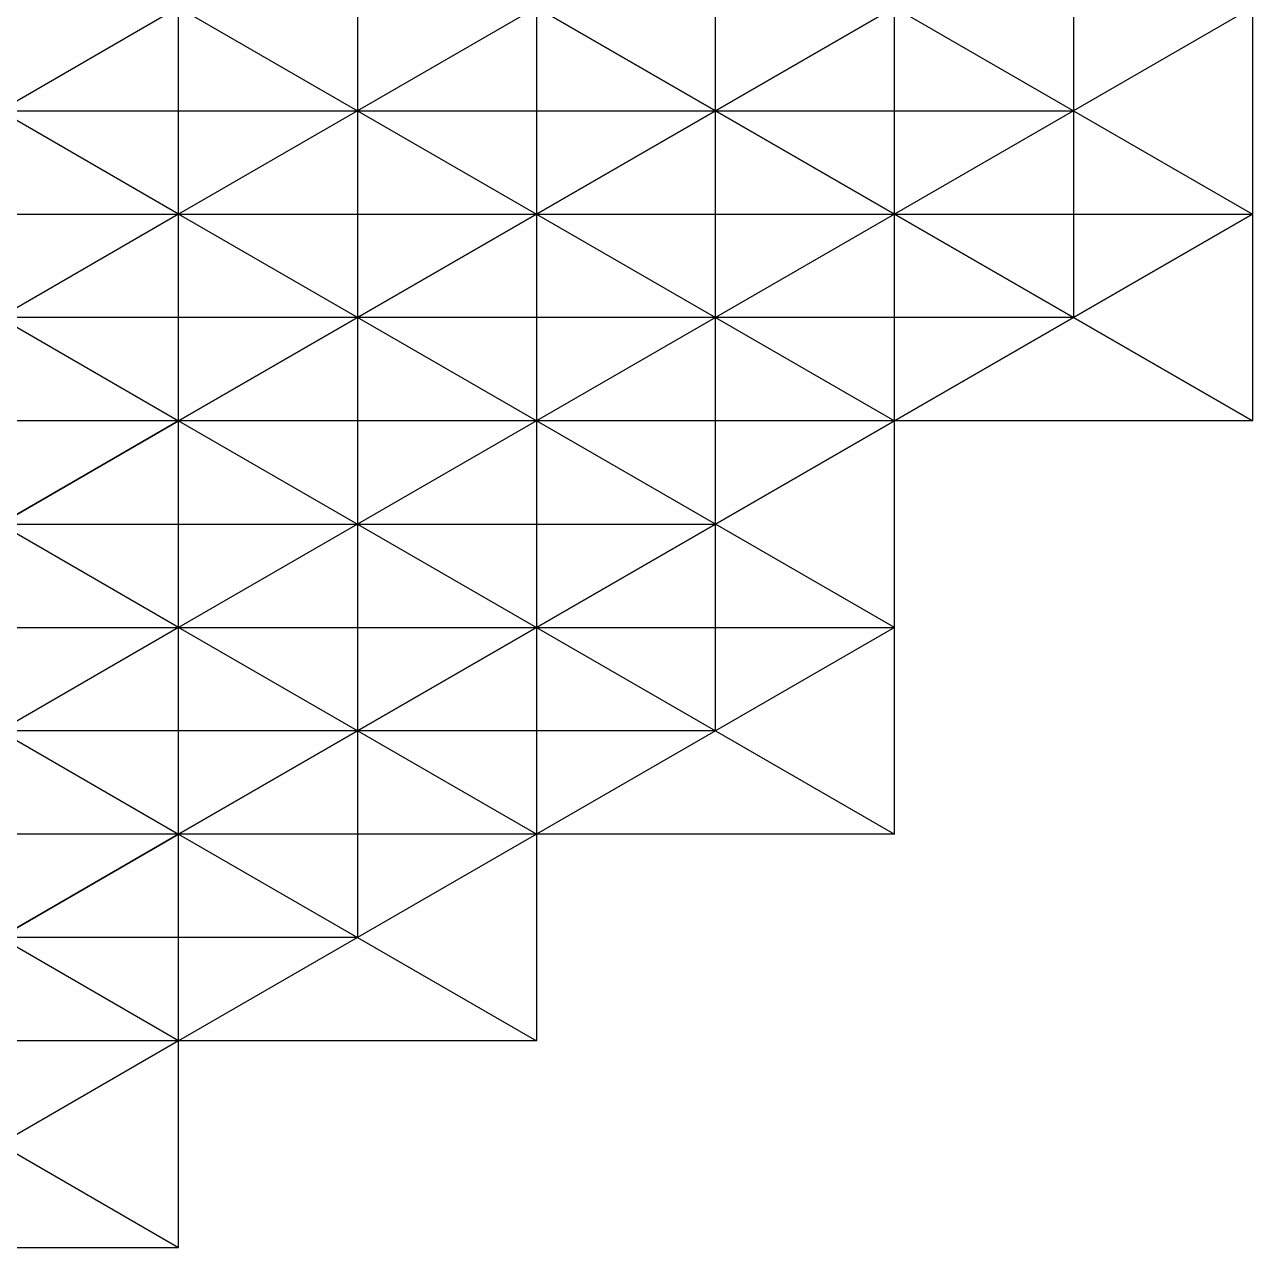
# Model space of a CAD drawing. Header units: millimetres. Extents: x 1123.9 to 1169.6, y 955.4 to 1004.6.
# Drawn here: x 1159.4 to 1166.53, y 958.96 to 966.06 of the extents above; entities that cross this region are included whole.
import ezdxf

# ---------------------------------------------------------------- set-up
doc = ezdxf.new("R2010")
doc.units = ezdxf.units.MM
for name, color, linetype in [('diagonals1', 3, 'Continuous'), ('diagonals2', 2, 'Continuous'), ('Layer1', 7, 'Continuous'), ('Layer2', 4, 'Continuous'), ('Layer3', 6, 'Continuous')]:
    doc.layers.add(name, color=color, linetype=linetype)

msp = doc.modelspace()

# ---------------------------------------------------------------- linework, layer by layer
at = {"layer": 'diagonals1'}
for p, q in [((1160.2918, 966.1558, 142.5162), (1159.2525, 965.5558, 143.8165)), ((1160.2918, 966.1558, 142.5162), (1161.3311, 965.5558, 144.0027)), ((1162.3703, 966.1558, 142.7023), (1161.3311, 965.5558, 144.0027)), ((1163.4096, 965.5558, 144.2179), (1162.3703, 966.1558, 142.7023)), ((1164.4488, 966.1558, 142.9173), (1163.4096, 965.5558, 144.2179)), ((1164.4488, 966.1558, 142.9173), (1165.4881, 965.5558, 144.4621)), ((1166.5274, 966.1558, 143.1614), (1165.4881, 965.5558, 144.4621)), ((1160.2918, 964.9557, 142.6259), (1159.2525, 965.5558, 143.8165)), ((1161.3311, 965.5558, 144.0027), (1160.2918, 964.9557, 142.6259)), ((1161.3311, 965.5558, 144.0027), (1162.3703, 964.9557, 142.8122)), ((1163.4096, 965.5558, 144.2179), (1162.3703, 964.9557, 142.8122)), ((1164.4488, 964.9557, 143.0274), (1163.4096, 965.5558, 144.2179)), ((1165.4881, 965.5558, 144.4621), (1164.4488, 964.9557, 143.0274)), ((1165.4881, 965.5558, 144.4621), (1166.5274, 964.9557, 143.2716)), ((1160.2918, 964.9557, 142.6259), (1159.2525, 964.3557, 143.9358)), ((1161.3311, 964.3557, 144.1222), (1160.2918, 964.9557, 142.6259)), ((1162.3703, 964.9557, 142.8122), (1161.3311, 964.3557, 144.1222)), ((1162.3703, 964.9557, 142.8122), (1163.4096, 964.3557, 144.3376)), ((1164.4488, 964.9557, 143.0274), (1163.4096, 964.3557, 144.3376)), ((1165.4881, 964.3557, 144.582), (1164.4488, 964.9557, 143.0274)), ((1166.5274, 964.9557, 143.2716), (1165.4881, 964.3557, 144.582)), ((1159.2525, 964.3557, 143.9358), (1160.2918, 963.7557, 142.7453)), ((1161.3311, 964.3557, 144.1222), (1160.2918, 963.7557, 142.7453)), ((1162.3703, 963.7557, 142.9317), (1161.3311, 964.3557, 144.1222)), ((1163.4096, 964.3557, 144.3376), (1162.3703, 963.7557, 142.9317)), ((1163.4096, 964.3557, 144.3376), (1164.4488, 963.7557, 143.147)), ((1165.4881, 964.3557, 144.582), (1164.4488, 963.7557, 143.147)), ((1166.5274, 963.7557, 143.3915), (1165.4881, 964.3557, 144.582)), ((1160.2918, 963.7557, 142.7453), (1159.2525, 963.1557, 144.0648)), ((1160.2918, 963.7557, 142.7453), (1161.3311, 963.1557, 144.2514)), ((1162.3703, 963.7557, 142.9317), (1161.3311, 963.1557, 144.2514)), ((1163.4096, 963.1557, 144.4669), (1162.3703, 963.7557, 142.9317)), ((1164.4488, 963.7557, 143.147), (1163.4096, 963.1557, 144.4669)), ((1160.2918, 962.5557, 142.8743), (1159.2525, 963.1557, 144.0648)), ((1161.3311, 963.1557, 144.2514), (1160.2918, 962.5557, 142.8743)), ((1161.3311, 963.1557, 144.2514), (1162.3703, 962.5557, 143.0609)), ((1163.4096, 963.1557, 144.4669), (1162.3703, 962.5557, 143.0609)), ((1164.4488, 962.5557, 143.2764), (1163.4096, 963.1557, 144.4669)), ((1160.2918, 962.5557, 142.8743), (1159.2525, 961.9557, 144.2035)), ((1161.3311, 961.9557, 144.3903), (1160.2918, 962.5557, 142.8743)), ((1162.3703, 962.5557, 143.0609), (1161.3311, 961.9557, 144.3903)), ((1162.3703, 962.5557, 143.0609), (1163.4096, 961.9557, 144.606)), ((1164.4488, 962.5557, 143.2764), (1163.4096, 961.9557, 144.606)), ((1159.2525, 961.9557, 144.2035), (1160.2918, 961.3556, 143.013)), ((1161.3311, 961.9557, 144.3903), (1160.2918, 961.3556, 143.013)), ((1162.3703, 961.3556, 143.1997), (1161.3311, 961.9557, 144.3903)), ((1163.4096, 961.9557, 144.606), (1162.3703, 961.3556, 143.1997)), ((1163.4096, 961.9557, 144.606), (1164.4488, 961.3556, 143.4155)), ((1160.2918, 961.3556, 143.013), (1159.2525, 960.7556, 144.3519)), ((1160.2918, 961.3556, 143.013), (1161.3311, 960.7556, 144.5388)), ((1162.3703, 961.3556, 143.1997), (1161.3311, 960.7556, 144.5388)), ((1160.2918, 960.1556, 143.1614), (1159.2525, 960.7556, 144.3519)), ((1161.3311, 960.7556, 144.5388), (1160.2918, 960.1556, 143.1614)), ((1161.3311, 960.7556, 144.5388), (1162.3703, 960.1556, 143.3483)), ((1160.2918, 960.1556, 143.1614), (1159.2525, 959.5556, 144.5101)), ((1159.2525, 959.5556, 144.5101), (1160.2918, 958.9556, 143.3195))]:
    msp.add_line(p, q, dxfattribs=at)
at = {"layer": 'diagonals2'}
for p, q in [((1160.2918, 966.1558, 142.5162), (1159.2525, 965.5558, 141.4165)), ((1160.2918, 966.1558, 142.5162), (1161.3311, 965.5558, 141.6027)), ((1162.3703, 966.1558, 142.7023), (1161.3311, 965.5558, 141.6027)), ((1162.3703, 966.1558, 142.7023), (1163.4096, 965.5558, 141.8179)), ((1163.4096, 965.5558, 141.8179), (1164.4488, 966.1558, 142.9173)), ((1164.4488, 966.1558, 142.9173), (1165.4881, 965.5558, 142.0621)), ((1166.5274, 966.1558, 143.1614), (1165.4881, 965.5558, 142.0621)), ((1160.2918, 964.9557, 142.6259), (1159.2525, 965.5558, 141.4165)), ((1161.3311, 965.5558, 141.6027), (1160.2918, 964.9557, 142.6259)), ((1161.3311, 965.5558, 141.6027), (1162.3703, 964.9557, 142.8122)), ((1162.3703, 964.9557, 142.8122), (1163.4096, 965.5558, 141.8179)), ((1163.4096, 965.5558, 141.8179), (1164.4488, 964.9557, 143.0274)), ((1165.4881, 965.5558, 142.0621), (1164.4488, 964.9557, 143.0274)), ((1165.4881, 965.5558, 142.0621), (1166.5274, 964.9557, 143.2716)), ((1160.2918, 964.9557, 142.6259), (1159.2525, 964.3557, 141.5358)), ((1161.3311, 964.3557, 141.7222), (1160.2918, 964.9557, 142.6259)), ((1161.3311, 964.3557, 141.7222), (1162.3703, 964.9557, 142.8122)), ((1162.3703, 964.9557, 142.8122), (1163.4096, 964.3557, 141.9376)), ((1164.4488, 964.9557, 143.0274), (1163.4096, 964.3557, 141.9376)), ((1164.4488, 964.9557, 143.0274), (1165.4881, 964.3557, 142.182)), ((1165.4881, 964.3557, 142.182), (1166.5274, 964.9557, 143.2716)), ((1159.2525, 964.3557, 141.5358), (1160.2918, 963.7557, 142.7453)), ((1160.2918, 963.7557, 142.7453), (1161.3311, 964.3557, 141.7222)), ((1162.3703, 963.7557, 142.9317), (1161.3311, 964.3557, 141.7222)), ((1163.4096, 964.3557, 141.9376), (1162.3703, 963.7557, 142.9317)), ((1163.4096, 964.3557, 141.9376), (1164.4488, 963.7557, 143.147)), ((1164.4488, 963.7557, 143.147), (1165.4881, 964.3557, 142.182)), ((1165.4881, 964.3557, 142.182), (1166.5274, 963.7557, 143.3915)), ((1159.2525, 963.1557, 141.6648), (1160.2918, 963.7557, 142.7453)), ((1160.2918, 963.7557, 142.7453), (1161.3311, 963.1557, 141.8514)), ((1162.3703, 963.7557, 142.9317), (1161.3311, 963.1557, 141.8514)), ((1163.4096, 963.1557, 142.0669), (1162.3703, 963.7557, 142.9317)), ((1163.4096, 963.1557, 142.0669), (1164.4488, 963.7557, 143.147)), ((1160.2918, 962.5557, 142.8743), (1159.2525, 963.1557, 141.6648)), ((1161.3311, 963.1557, 141.8514), (1160.2918, 962.5557, 142.8743)), ((1161.3311, 963.1557, 141.8514), (1162.3703, 962.5557, 143.0609)), ((1162.3703, 962.5557, 143.0609), (1163.4096, 963.1557, 142.0669)), ((1164.4488, 962.5557, 143.2764), (1163.4096, 963.1557, 142.0669)), ((1160.2918, 962.5557, 142.8743), (1159.2525, 961.9557, 141.8035)), ((1161.3311, 961.9557, 141.9903), (1160.2918, 962.5557, 142.8743)), ((1161.3311, 961.9557, 141.9903), (1162.3703, 962.5557, 143.0609)), ((1162.3703, 962.5557, 143.0609), (1163.4096, 961.9557, 142.206)), ((1164.4488, 962.5557, 143.2764), (1163.4096, 961.9557, 142.206)), ((1159.2525, 961.9557, 141.8035), (1160.2918, 961.3556, 143.013)), ((1160.2918, 961.3556, 143.013), (1161.3311, 961.9557, 141.9903)), ((1162.3703, 961.3556, 143.1997), (1161.3311, 961.9557, 141.9903)), ((1163.4096, 961.9557, 142.206), (1162.3703, 961.3556, 143.1997)), ((1163.4096, 961.9557, 142.206), (1164.4488, 961.3556, 143.4155)), ((1159.2525, 960.7556, 141.9519), (1160.2918, 961.3556, 143.013)), ((1160.2918, 961.3556, 143.013), (1161.3311, 960.7556, 142.1388)), ((1162.3703, 961.3556, 143.1997), (1161.3311, 960.7556, 142.1388)), ((1160.2918, 960.1556, 143.1614), (1159.2525, 960.7556, 141.9519)), ((1161.3311, 960.7556, 142.1388), (1160.2918, 960.1556, 143.1614)), ((1161.3311, 960.7556, 142.1388), (1162.3703, 960.1556, 143.3483)), ((1160.2918, 960.1556, 143.1614), (1159.2525, 959.5556, 142.1101)), ((1159.2525, 959.5556, 142.1101), (1160.2918, 958.9556, 143.3195))]:
    msp.add_line(p, q, dxfattribs=at)
at = {"layer": 'Layer1'}
for p, q in [((1161.3311, 966.7558, 143.8928), (1161.3311, 965.5558, 144.0027)), ((1163.4096, 965.5558, 144.2179), (1163.4096, 966.7558, 144.1079)), ((1165.4881, 966.7558, 144.3519), (1165.4881, 965.5558, 144.4621)), ((1159.2525, 965.5558, 143.8165), (1161.3311, 965.5558, 144.0027)), ((1161.3311, 965.5558, 144.0027), (1163.4096, 965.5558, 144.2179)), ((1161.3311, 965.5558, 144.0027), (1161.3311, 964.3557, 144.1222)), ((1163.4096, 965.5558, 144.2179), (1165.4881, 965.5558, 144.4621)), ((1163.4096, 964.3557, 144.3376), (1163.4096, 965.5558, 144.2179)), ((1165.4881, 965.5558, 144.4621), (1165.4881, 964.3557, 144.582)), ((1161.3311, 964.3557, 144.1222), (1159.2525, 964.3557, 143.9358)), ((1163.4096, 964.3557, 144.3376), (1161.3311, 964.3557, 144.1222)), ((1161.3311, 964.3557, 144.1222), (1161.3311, 963.1557, 144.2514)), ((1165.4881, 964.3557, 144.582), (1163.4096, 964.3557, 144.3376)), ((1163.4096, 963.1557, 144.4669), (1163.4096, 964.3557, 144.3376)), ((1159.2525, 963.1557, 144.0648), (1161.3311, 963.1557, 144.2514)), ((1161.3311, 963.1557, 144.2514), (1163.4096, 963.1557, 144.4669)), ((1161.3311, 963.1557, 144.2514), (1161.3311, 961.9557, 144.3903)), ((1163.4096, 961.9557, 144.606), (1163.4096, 963.1557, 144.4669)), ((1161.3311, 961.9557, 144.3903), (1159.2525, 961.9557, 144.2035)), ((1163.4096, 961.9557, 144.606), (1161.3311, 961.9557, 144.3903)), ((1161.3311, 961.9557, 144.3903), (1161.3311, 960.7556, 144.5388)), ((1161.3311, 960.7556, 144.5388), (1159.2525, 960.7556, 144.3519))]:
    msp.add_line(p, q, dxfattribs=at)
at = {"layer": 'Layer2'}
for p, q in [((1160.2918, 964.9557, 142.6259), (1160.2918, 966.1558, 142.5162)), ((1162.3703, 966.1558, 142.7023), (1162.3703, 964.9557, 142.8122)), ((1164.4488, 964.9557, 143.0274), (1164.4488, 966.1558, 142.9173)), ((1166.5274, 966.1558, 143.1614), (1166.5274, 964.9557, 143.2716)), ((1158.2133, 964.9557, 142.4685), (1160.2918, 964.9557, 142.6259)), ((1160.2918, 964.9557, 142.6259), (1162.3703, 964.9557, 142.8122)), ((1160.2918, 963.7557, 142.7453), (1160.2918, 964.9557, 142.6259)), ((1162.3703, 964.9557, 142.8122), (1164.4488, 964.9557, 143.0274)), ((1162.3703, 964.9557, 142.8122), (1162.3703, 963.7557, 142.9317)), ((1164.4488, 964.9557, 143.0274), (1166.5274, 964.9557, 143.2716)), ((1164.4488, 963.7557, 143.147), (1164.4488, 964.9557, 143.0274)), ((1166.5274, 964.9557, 143.2716), (1166.5274, 963.7557, 143.3915)), ((1160.2918, 963.7557, 142.7453), (1158.2133, 963.7557, 142.5877)), ((1162.3703, 963.7557, 142.9317), (1160.2918, 963.7557, 142.7453)), ((1160.2918, 962.5557, 142.8743), (1160.2918, 963.7557, 142.7453)), ((1164.4488, 963.7557, 143.147), (1162.3703, 963.7557, 142.9317)), ((1162.3703, 963.7557, 142.9317), (1162.3703, 962.5557, 143.0609)), ((1166.5274, 963.7557, 143.3915), (1164.4488, 963.7557, 143.147)), ((1164.4488, 962.5557, 143.2764), (1164.4488, 963.7557, 143.147)), ((1158.2133, 962.5557, 142.7166), (1160.2918, 962.5557, 142.8743)), ((1160.2918, 962.5557, 142.8743), (1162.3703, 962.5557, 143.0609)), ((1160.2918, 961.3556, 143.013), (1160.2918, 962.5557, 142.8743)), ((1162.3703, 962.5557, 143.0609), (1164.4488, 962.5557, 143.2764)), ((1162.3703, 962.5557, 143.0609), (1162.3703, 961.3556, 143.1997)), ((1164.4488, 961.3556, 143.4155), (1164.4488, 962.5557, 143.2764)), ((1160.2918, 961.3556, 143.013), (1158.2133, 961.3556, 142.8552)), ((1162.3703, 961.3556, 143.1997), (1160.2918, 961.3556, 143.013)), ((1160.2918, 960.1556, 143.1614), (1160.2918, 961.3556, 143.013)), ((1164.4488, 961.3556, 143.4155), (1162.3703, 961.3556, 143.1997)), ((1162.3703, 961.3556, 143.1997), (1162.3703, 960.1556, 143.3483)), ((1160.2918, 960.1556, 143.1614), (1158.2133, 960.1556, 143.0034)), ((1162.3703, 960.1556, 143.3483), (1160.2918, 960.1556, 143.1614)), ((1160.2918, 958.9556, 143.3195), (1160.2918, 960.1556, 143.1614)), ((1158.2133, 958.9556, 143.1614), (1160.2918, 958.9556, 143.3195))]:
    msp.add_line(p, q, dxfattribs=at)
at = {"layer": 'Layer3'}
for p, q in [((1161.3311, 966.7558, 141.4928), (1161.3311, 965.5558, 141.6027)), ((1163.4096, 965.5558, 141.8179), (1163.4096, 966.7558, 141.7079)), ((1165.4881, 966.7558, 141.9519), (1165.4881, 965.5558, 142.0621)), ((1159.2525, 965.5558, 141.4165), (1161.3311, 965.5558, 141.6027)), ((1161.3311, 965.5558, 141.6027), (1163.4096, 965.5558, 141.8179)), ((1161.3311, 965.5558, 141.6027), (1161.3311, 964.3557, 141.7222)), ((1163.4096, 965.5558, 141.8179), (1165.4881, 965.5558, 142.0621)), ((1163.4096, 964.3557, 141.9376), (1163.4096, 965.5558, 141.8179)), ((1165.4881, 965.5558, 142.0621), (1165.4881, 964.3557, 142.182)), ((1161.3311, 964.3557, 141.7222), (1159.2525, 964.3557, 141.5358)), ((1163.4096, 964.3557, 141.9376), (1161.3311, 964.3557, 141.7222)), ((1161.3311, 964.3557, 141.7222), (1161.3311, 963.1557, 141.8514)), ((1165.4881, 964.3557, 142.182), (1163.4096, 964.3557, 141.9376)), ((1163.4096, 963.1557, 142.0669), (1163.4096, 964.3557, 141.9376)), ((1159.2525, 963.1557, 141.6648), (1161.3311, 963.1557, 141.8514)), ((1161.3311, 963.1557, 141.8514), (1163.4096, 963.1557, 142.0669)), ((1161.3311, 963.1557, 141.8514), (1161.3311, 961.9557, 141.9903)), ((1163.4096, 961.9557, 142.206), (1163.4096, 963.1557, 142.0669)), ((1161.3311, 961.9557, 141.9903), (1159.2525, 961.9557, 141.8035)), ((1163.4096, 961.9557, 142.206), (1161.3311, 961.9557, 141.9903)), ((1161.3311, 961.9557, 141.9903), (1161.3311, 960.7556, 142.1388)), ((1161.3311, 960.7556, 142.1388), (1159.2525, 960.7556, 141.9519))]:
    msp.add_line(p, q, dxfattribs=at)

doc.saveas('drawing.dxf')
